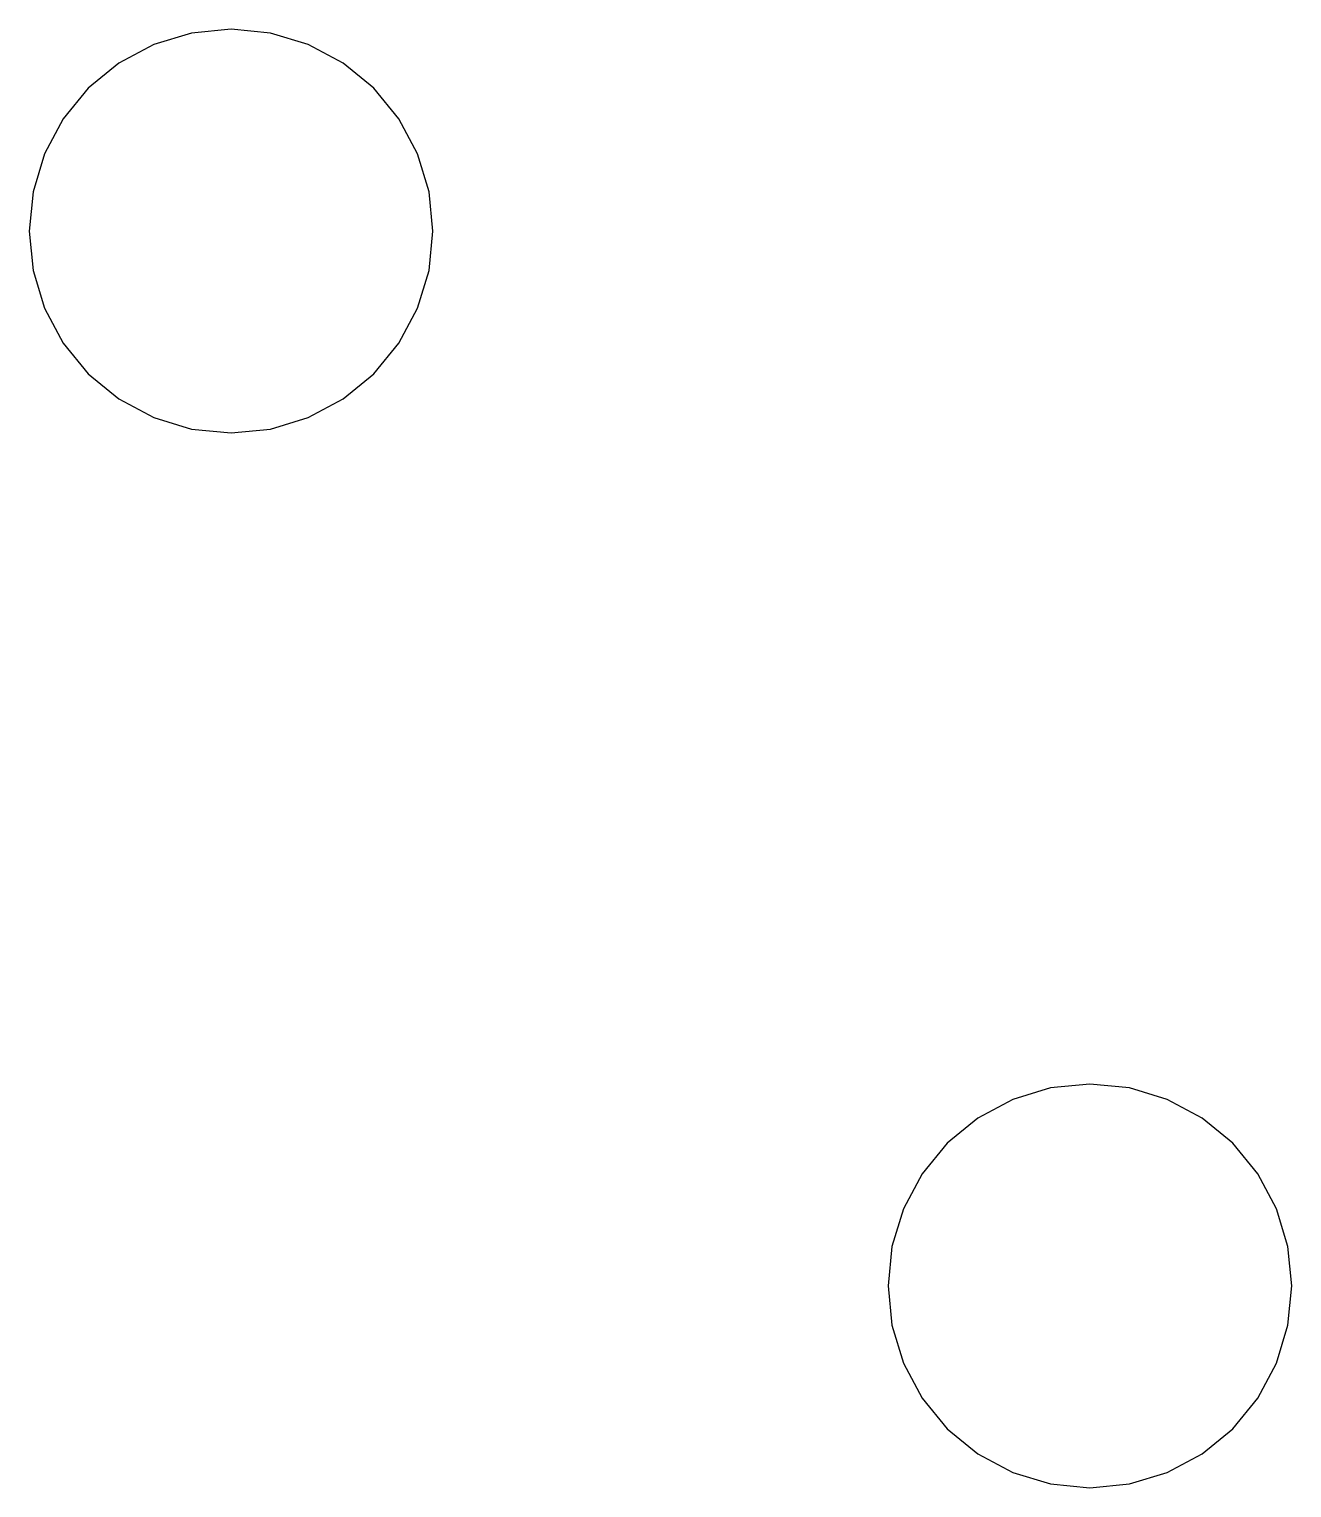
# Model space of a CAD drawing. Header units: metres. Extents: x -4 to 19, y -22 to 188.
# Drawn here: x -3.5 to 18.39, y -21.79 to 3.5 of the extents above.
import ezdxf

# ---------------------------------------------------------------- set-up
doc = ezdxf.new("R2010")
doc.units = ezdxf.units.M

msp = doc.modelspace()

# ---------------------------------------------------------------- linework, layer by layer
for p, q in [((-0.682816, 3.43274), (-1.33939, 3.23357)), ((0, 3.5), (-0.682816, 3.43274)), ((0.682816, 3.43274), (0, 3.5)), ((1.33939, 3.23357), (0.682816, 3.43274)), ((-1.33939, 3.23357), (-1.94449, 2.91014)), ((1.94449, 2.91014), (1.33939, 3.23357)), ((-1.94449, 2.91014), (-2.47487, 2.47487)), ((2.47487, 2.47487), (1.94449, 2.91014)), ((-2.47487, 2.47487), (-2.91014, 1.94449)), ((2.91014, 1.94449), (2.47487, 2.47487)), ((-2.91014, 1.94449), (-3.23357, 1.33939)), ((3.23357, 1.33939), (2.91014, 1.94449)), ((-3.23357, 1.33939), (-3.43274, 0.682816)), ((3.43274, 0.682816), (3.23357, 1.33939)), ((-3.43274, 0.682816), (-3.5, 0)), ((3.5, 0), (3.43274, 0.682816)), ((-3.5, 0), (-3.43274, -0.682816)), ((3.43274, -0.682816), (3.5, 0)), ((-3.43274, -0.682816), (-3.23357, -1.33939)), ((3.23357, -1.33939), (3.43274, -0.682816)), ((-3.23357, -1.33939), (-2.91014, -1.94449)), ((2.91014, -1.94449), (3.23357, -1.33939)), ((-2.91014, -1.94449), (-2.47487, -2.47487)), ((2.47487, -2.47487), (2.91014, -1.94449)), ((-2.47487, -2.47487), (-1.94449, -2.91014)), ((1.94449, -2.91014), (2.47487, -2.47487)), ((-1.94449, -2.91014), (-1.33939, -3.23357)), ((1.33939, -3.23357), (1.94449, -2.91014)), ((-1.33939, -3.23357), (-0.682816, -3.43274)), ((0.682816, -3.43274), (1.33939, -3.23357)), ((-0.682816, -3.43274), (0, -3.5)), ((0, -3.5), (0.682816, -3.43274)), ((14.2094, -14.8538), (13.5528, -15.053)), ((14.8922, -14.7866), (14.2094, -14.8538)), ((15.575, -14.8538), (14.8922, -14.7866)), ((16.2316, -15.053), (15.575, -14.8538)), ((13.5528, -15.053), (12.9477, -15.3764)), ((16.8367, -15.3764), (16.2316, -15.053)), ((12.9477, -15.3764), (12.4173, -15.8117)), ((17.3671, -15.8117), (16.8367, -15.3764)), ((12.4173, -15.8117), (11.9821, -16.3421)), ((17.8024, -16.3421), (17.3671, -15.8117)), ((11.9821, -16.3421), (11.6586, -16.9472)), ((18.1258, -16.9472), (17.8024, -16.3421)), ((11.6586, -16.9472), (11.4595, -17.6038)), ((18.325, -17.6038), (18.1258, -16.9472)), ((11.4595, -17.6038), (11.3922, -18.2866)), ((18.3922, -18.2866), (18.325, -17.6038)), ((11.3922, -18.2866), (11.4595, -18.9694)), ((18.325, -18.9694), (18.3922, -18.2866)), ((11.4595, -18.9694), (11.6586, -19.626)), ((18.1258, -19.626), (18.325, -18.9694)), ((11.6586, -19.626), (11.9821, -20.2311)), ((17.8024, -20.2311), (18.1258, -19.626)), ((11.9821, -20.2311), (12.4173, -20.7615)), ((17.3671, -20.7615), (17.8024, -20.2311)), ((12.4173, -20.7615), (12.9477, -21.1967)), ((16.8367, -21.1967), (17.3671, -20.7615)), ((12.9477, -21.1967), (13.5528, -21.5202)), ((16.2316, -21.5202), (16.8367, -21.1967)), ((13.5528, -21.5202), (14.2094, -21.7193)), ((14.2094, -21.7193), (14.8922, -21.7866)), ((14.8922, -21.7866), (15.575, -21.7193)), ((15.575, -21.7193), (16.2316, -21.5202))]:
    msp.add_line(p, q)

doc.saveas('drawing.dxf')
